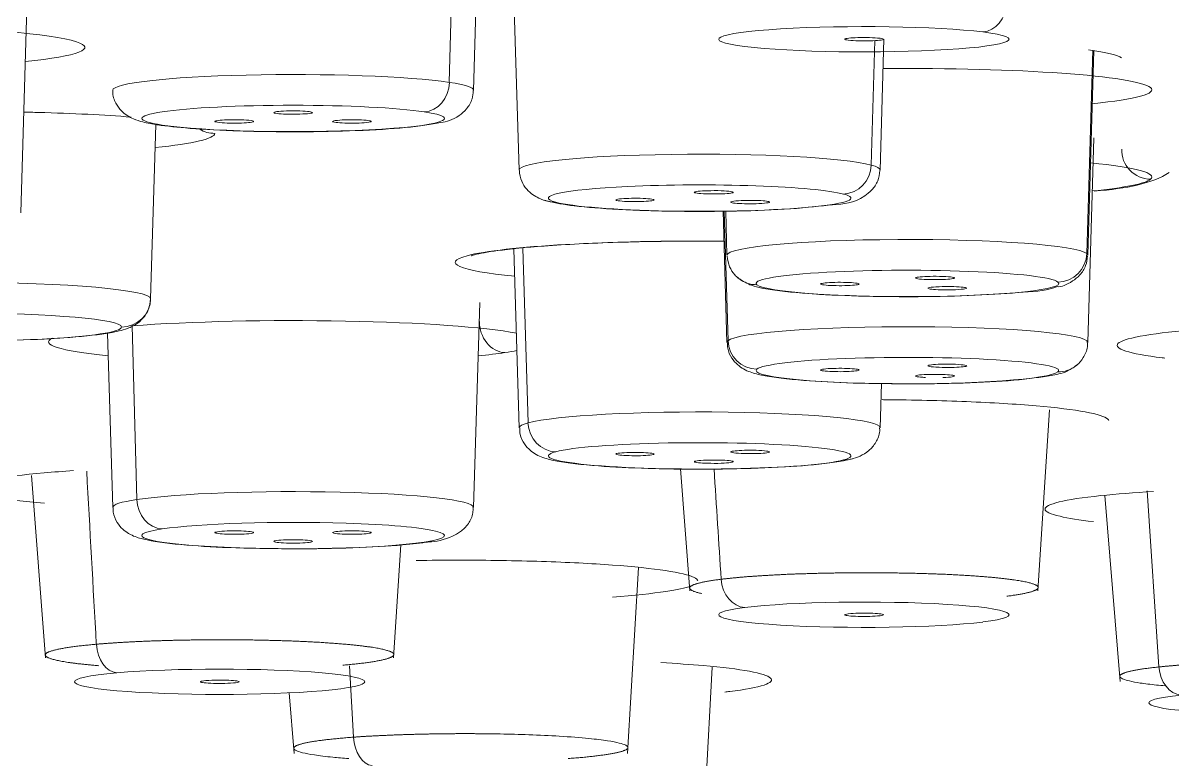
# Model space of a CAD drawing. Extents: x 19821 to 22981, y -91 to 2224.
# Drawn here: x 20730.21 to 20742.06, y 1299.01 to 1306.59 of the extents above; entities that cross this region are included whole.
import ezdxf

# ---------------------------------------------------------------- set-up
doc = ezdxf.new("R2010")
doc.units = 0
doc.header["$LTSCALE"] = 10
doc.header["$MEASUREMENT"] = 0
doc.layers.add('1', color=7, linetype='CONTINUOUS')

msp = doc.modelspace()

# ---------------------------------------------------------------- linework, layer by layer
at = {"layer": '1', "color": 7, "linetype": 'Continuous', "lineweight": 13}
for p, q in [((20734.657, 1308.057), (20734.602, 1305.979)), ((20738.985, 1306.409), (20738.948, 1305.128)), ((20741.17, 1304.217), (20741.232, 1306.309)), ((20731.525, 1303.751), (20731.579, 1305.546)), ((20737.433, 1304.654), (20737.473, 1303.32)), ((20735.413, 1302.475), (20735.361, 1304.273)), ((20731.383, 1301.686), (20731.336, 1303.473)), ((20741.912, 1299.963), (20741.791, 1301.775)), ((20733.615, 1299.239), (20733.573, 1299.975))]:
    msp.add_line(p, q, dxfattribs=at)
at = {"layer": '1', "color": 7, "linetype": 'Continuous', "lineweight": 18}
for p, q in [((20734.851, 1305.897), (20734.916, 1308.052)), ((20735.266, 1306.92), (20735.322, 1305.077)), ((20730.187, 1304.636), (20730.251, 1306.745)), ((20739.039, 1305.077), (20739.08, 1306.423)), ((20741.18, 1304.2), (20741.243, 1306.307)), ((20731.525, 1303.751), (20731.579, 1305.546)), ((20741.18, 1303.302), (20741.243, 1305.41)), ((20737.422, 1304.654), (20737.462, 1303.302)), ((20737.449, 1304.654), (20737.462, 1304.2)), ((20735.266, 1304.264), (20735.322, 1302.424)), ((20734.851, 1301.605), (20734.915, 1303.712)), ((20731.08, 1303.399), (20731.134, 1301.605)), ((20739.039, 1302.424), (20739.053, 1302.88)), ((20740.666, 1300.746), (20740.784, 1302.61)), ((20736.982, 1302.002), (20737.08, 1300.745)), ((20730.298, 1301.933), (20730.441, 1300.056)), ((20741.354, 1301.728), (20741.514, 1299.813)), ((20734.028, 1300.056), (20734.103, 1301.218)), ((20736.439, 1299.072), (20736.552, 1300.986)), ((20737.204, 1298.029), (20737.311, 1299.959)), ((20732.953, 1299.696), (20733.004, 1299.071))]:
    msp.add_line(p, q, dxfattribs=at)
at = {"layer": '1', "color": 7, "linetype": 'Continuous', "lineweight": 13}
for centre, major_axis, ratio, start_param, end_param in [((20690.341, 1302.937), (-124.486, 0), 0.087156, 3.139264, 4.704892), ((20728.254, 1306.339), (2.594, 0), 0.087156, 0.261799, 1.359983), ((20728.254, 1306.339), (2.594, 0), 0.087156, 5.581007, 6.544985), ((20739.321, 1305.903), (2.519, 0), 0.087156, 0.10472, 1.670411), ((20732.993, 1305.898), (-1.859, 0), 0.087156, 3.665191, 6.285773), ((20734.343, 1305.974), (-0.045, -0.297), 0.86273, 0.173224, 1.714029), ((20732.993, 1305.898), (-1.859, 0), 0.087156, 3.138924, 3.665191), ((20739.321, 1305.903), (2.519, 0), 0.087156, 5.570208, 6.387905), ((20732.993, 1305.608), (-1.559, 0), 0.087156, 3.665191, 6.806784), ((20729.591, 1305.454), (2.594, 0), 0.087156, 1.266258, 1.326488), ((20732.993, 1305.608), (-1.559, 0), 0.087156, 0.523599, 3.665191), ((20741.827, 1305.281), (0.191, -0.231), 0.990737, 3.985509, 5.586296), ((20737.181, 1305.078), (-1.859, 0), 0.087156, 3.455752, 6.285785), ((20739.321, 1305.005), (2.519, 0), 0.087156, 6.178466, 7.007208), ((20738.663, 1305.129), (-0.078, -0.29), 0.947437, 0.275899, 1.816704), ((20737.181, 1305.078), (-1.859, 0), 0.087156, 3.136586, 3.455752), ((20737.181, 1304.788), (-1.559, 0), 0.087156, 5.208368, 6.597345), ((20739.321, 1305.005), (2.519, 0), 0.087156, 5.570224, 6.178466), ((20737.181, 1304.788), (-1.559, 0), 0.087156, 0.314159, 3.455752), ((20735.698, 1305.045), (0.078, 0.29), 0.947437, 3.012164, 3.417491), ((20737.181, 1304.127), (2.519, 0), 0.087156, 1.471149, 2.827433), ((20739.321, 1304.2), (-1.859, 0), 0.087156, 3.246312, 6.285803), ((20737.181, 1304.127), (2.519, 0), 0.087156, 2.827433, 3.854538), ((20740.871, 1304.223), (0.191, 0.231), 0.990737, 3.838482, 5.379287), ((20739.321, 1304.2), (-1.859, 0), 0.087156, 3.13793, 3.246312), ((20737.771, 1304.195), (-0.191, -0.231), 0.990737, 6.281344, 6.980074), ((20739.321, 1303.91), (-1.559, 0), 0.087156, 3.246312, 6.387905), ((20729.591, 1303.751), (-1.934, 0), 0.087156, 3.141593, 6.283185), ((20739.321, 1303.91), (-1.559, 0), 0.087156, 0.10472, 3.246312), ((20731.225, 1303.76), (0.3, 0), 0.996195, 4.712389, 6.253194), ((20729.591, 1303.461), (-1.634, 0), 0.087156, 3.141593, 6.283185), ((20732.993, 1303.308), (2.519, 0), 0.087156, 0.420548, 2.290532), ((20735.174, 1303.497), (0.045, -0.297), 0.86273, 4.509174, 6.109962), ((20729.591, 1303.461), (-1.634, 0), 0.087156, 0, 3.141593), ((20739.321, 1303.303), (-1.859, 0), 0.087156, 3.138975, 6.178466), ((20732.993, 1303.308), (2.519, 0), 0.087156, 2.961656, 3.854555), ((20739.321, 1303.303), (-1.859, 0), 0.087156, 6.178466, 6.285867), ((20737.771, 1303.326), (0.191, -0.231), 0.990737, 4.045491, 5.586296), ((20732.993, 1303.308), (2.519, 0), 0.087156, 5.570207, 5.759587), ((20732.993, 1303.308), (2.519, 0), 0.087156, 5.759587, 5.867922), ((20739.321, 1303.013), (-1.559, 0), 0.087156, 3.036873, 6.178466), ((20739.321, 1303.013), (-1.559, 0), 0.087156, 6.178466, 9.320058), ((20740.871, 1303.297), (-0.191, 0.231), 0.990737, 2.444704, 3.146059), ((20737.181, 1302.425), (-1.859, 0), 0.087156, 3.138993, 5.969026), ((20737.181, 1302.425), (-1.859, 0), 0.087156, 5.969026, 6.285688), ((20735.698, 1302.476), (-0.078, 0.29), 0.947437, 1.324888, 2.865694), ((20737.181, 1302.135), (-1.559, 0), 0.087156, 5.969026, 9.110619), ((20737.181, 1302.135), (-1.559, 0), 0.087156, 2.827433, 5.969026), ((20738.663, 1302.392), (0.078, -0.29), 0.947437, 6.007286, 6.333119), ((20732.993, 1301.605), (-1.859, 0), 0.087156, 3.139005, 5.759587), ((20732.993, 1301.605), (-1.859, 0), 0.087156, 5.759587, 6.285854), ((20731.643, 1301.682), (-0.045, 0.297), 0.86273, 1.427564, 2.968369), ((20732.993, 1301.315), (-1.559, 0), 0.087156, 5.759587, 8.901179), ((20732.993, 1301.315), (-1.559, 0), 0.087156, 2.617994, 4.355197)]:
    msp.add_ellipse(centre, major_axis=major_axis, ratio=ratio, start_param=start_param, end_param=end_param, dxfattribs=at)
at = {"layer": '1', "color": 7, "linetype": 'Continuous', "lineweight": 18}
for centre, major_axis, ratio, start_param, end_param in [((20690.341, 1301.967), (-123.486, 0), 0.087156, 3.213209, 4.704892), ((20690.341, 1301.967), (-121.8, 0), 0.087156, 1.570796, 4.70718), ((20690.341, 1301.967), (-120.85, 0), 0.087156, 1.570796, 4.712389), ((20690.341, 1302.016), (119.248, 0), 0.087156, 4.712389, 7.847018), ((20690.341, 1301.967), (119.464, 0), 0.087156, 4.712389, 7.853982), ((20740.099, 1306.797), (-0.037, -0.298), 0.816019, 0.151419, 1.660957), ((20738.873, 1306.423), (-1.496, 0), 0.087155, 3.752428, 6.894006), ((20738.873, 1306.423), (-1.496, 0), 0.087157, 0.610893, 3.752356), ((20739.321, 1306.21), (2.219, 0), 0.087156, 0.10472, 0.572892), ((20729.591, 1305.454), (2.594, 0), 0.087156, 0.838707, 1.266258), ((20731.643, 1305.839), (0.045, 0.297), 0.86273, 3.028106, 3.314816), ((20732.185, 1305.753), (-0.3, 0), 0.996195, 1.032607, 1.570796), ((20729.591, 1305.454), (2.594, 0), 0.087156, 5.58099, 6.283185), ((20737.181, 1304.788), (-1.559, 0), 0.087156, 3.455752, 5.208368), ((20737.771, 1304.195), (-0.191, -0.231), 0.990737, 6.226933, 6.281344), ((20740.871, 1303.297), (-0.191, 0.231), 0.990737, 3.14606, 3.201651), ((20732.993, 1301.315), (-1.559, 0), 0.087156, 4.355196, 5.759587), ((20734.343, 1301.546), (0.045, -0.297), 0.86273, 6.109962, 6.365616), ((20690.341, 1301.967), (-123.486, 0), 0.087156, 1.570796, 3.036476), ((20737.647, 1300.873), (-0.037, 0.298), 0.816051, 1.498069, 2.99016), ((20738.873, 1300.5), (-1.496, 0), 0.087154, 2.530698, 5.672276), ((20738.873, 1300.5), (-1.496, 0), 0.087158, 5.672577, 8.813581), ((20731.177, 1300.201), (-0.026, 0.299), 0.704435, 1.526335, 3.018427), ((20732.235, 1299.81), (-1.496, 0), 0.087155, 2.356164, 5.497743), ((20742.141, 1299.972), (-0.031, 0.298), 0.763202, 1.522953, 3.006183), ((20732.235, 1299.81), (-1.496, 0), 0.087157, 5.498324, 8.63877), ((20743.231, 1299.593), (-1.422, 0), 0.087156, 5.585164, 8.726343), ((20733.807, 1299.246), (-0.022, 0.299), 0.640428, 1.544521, 3.027753)]:
    msp.add_ellipse(centre, major_axis=major_axis, ratio=ratio, start_param=start_param, end_param=end_param, dxfattribs=at)
for points in [[(20739.04, 1306.433), (20739.006, 1306.437), (20738.936, 1306.441), (20738.807, 1306.441), (20738.709, 1306.435), (20738.662, 1306.424), (20738.687, 1306.417), (20738.712, 1306.413)], [(20738.712, 1306.413), (20738.746, 1306.41), (20738.815, 1306.405), (20738.944, 1306.406), (20739.042, 1306.412), (20739.09, 1306.422), (20739.064, 1306.429), (20739.04, 1306.433)], [(20732.993, 1305.686), (20732.941, 1305.686), (20732.859, 1305.683), (20732.789, 1305.674), (20732.79, 1305.663), (20732.86, 1305.654), (20732.942, 1305.652), (20732.993, 1305.651)], [(20732.993, 1305.651), (20733.044, 1305.652), (20733.127, 1305.654), (20733.196, 1305.664), (20733.195, 1305.674), (20733.126, 1305.683), (20733.044, 1305.686), (20732.993, 1305.686)], [(20732.56, 1305.586), (20732.529, 1305.59), (20732.464, 1305.595), (20732.336, 1305.595), (20732.233, 1305.59), (20732.175, 1305.58), (20732.192, 1305.573), (20732.213, 1305.568)], [(20732.213, 1305.568), (20732.244, 1305.565), (20732.309, 1305.56), (20732.437, 1305.559), (20732.54, 1305.565), (20732.598, 1305.574), (20732.581, 1305.582), (20732.56, 1305.586)], [(20733.426, 1305.586), (20733.405, 1305.582), (20733.387, 1305.574), (20733.446, 1305.564), (20733.55, 1305.559), (20733.678, 1305.56), (20733.742, 1305.565), (20733.772, 1305.568)], [(20733.772, 1305.568), (20733.793, 1305.573), (20733.811, 1305.58), (20733.751, 1305.59), (20733.648, 1305.595), (20733.52, 1305.595), (20733.456, 1305.589), (20733.426, 1305.586)], [(20736.705, 1304.774), (20736.684, 1304.779), (20736.633, 1304.785), (20736.508, 1304.787), (20736.394, 1304.784), (20736.314, 1304.776), (20736.314, 1304.768), (20736.325, 1304.764)], [(20737.368, 1304.865), (20737.316, 1304.865), (20737.23, 1304.864), (20737.139, 1304.856), (20737.115, 1304.846), (20737.161, 1304.836), (20737.236, 1304.832), (20737.284, 1304.831)], [(20737.284, 1304.831), (20737.336, 1304.83), (20737.422, 1304.831), (20737.513, 1304.839), (20737.537, 1304.849), (20737.491, 1304.859), (20737.416, 1304.863), (20737.368, 1304.865)], [(20736.325, 1304.764), (20736.346, 1304.76), (20736.397, 1304.753), (20736.522, 1304.751), (20736.635, 1304.754), (20736.716, 1304.763), (20736.716, 1304.77), (20736.705, 1304.774)], [(20737.552, 1304.759), (20737.522, 1304.755), (20737.487, 1304.748), (20737.521, 1304.737), (20737.61, 1304.73), (20737.737, 1304.729), (20737.811, 1304.732), (20737.849, 1304.735)], [(20737.849, 1304.735), (20737.88, 1304.739), (20737.915, 1304.746), (20737.88, 1304.757), (20737.791, 1304.764), (20737.665, 1304.765), (20737.59, 1304.762), (20737.552, 1304.759)], [(20739.687, 1303.982), (20739.638, 1303.983), (20739.552, 1303.984), (20739.444, 1303.978), (20739.396, 1303.968), (20739.416, 1303.957), (20739.48, 1303.952), (20739.525, 1303.95)], [(20739.525, 1303.95), (20739.574, 1303.949), (20739.66, 1303.948), (20739.768, 1303.954), (20739.816, 1303.964), (20739.796, 1303.975), (20739.732, 1303.98), (20739.687, 1303.982)], [(20738.824, 1303.906), (20738.813, 1303.91), (20738.778, 1303.917), (20738.662, 1303.922), (20738.543, 1303.921), (20738.444, 1303.914), (20738.426, 1303.906), (20738.426, 1303.902)], [(20738.426, 1303.902), (20738.437, 1303.898), (20738.473, 1303.891), (20738.588, 1303.886), (20738.707, 1303.887), (20738.806, 1303.894), (20738.824, 1303.901), (20738.824, 1303.906)], [(20739.615, 1303.875), (20739.577, 1303.872), (20739.526, 1303.866), (20739.534, 1303.854), (20739.604, 1303.846), (20739.724, 1303.842), (20739.806, 1303.844), (20739.85, 1303.847)], [(20739.85, 1303.847), (20739.889, 1303.85), (20739.939, 1303.856), (20739.932, 1303.867), (20739.861, 1303.875), (20739.741, 1303.879), (20739.659, 1303.877), (20739.615, 1303.875)], [(20738.824, 1303.017), (20738.824, 1303.022), (20738.806, 1303.029), (20738.705, 1303.036), (20738.586, 1303.037), (20738.472, 1303.032), (20738.437, 1303.025), (20738.426, 1303.021)], [(20738.426, 1303.021), (20738.426, 1303.016), (20738.444, 1303.009), (20738.545, 1303.002), (20738.664, 1303.001), (20738.778, 1303.006), (20738.813, 1303.013), (20738.824, 1303.017)], [(20739.85, 1303.076), (20739.805, 1303.078), (20739.723, 1303.081), (20739.603, 1303.077), (20739.533, 1303.068), (20739.526, 1303.057), (20739.577, 1303.051), (20739.615, 1303.048)], [(20739.615, 1303.048), (20739.66, 1303.046), (20739.743, 1303.043), (20739.863, 1303.048), (20739.932, 1303.056), (20739.939, 1303.067), (20739.888, 1303.073), (20739.85, 1303.076)], [(20739.687, 1302.941), (20739.732, 1302.943), (20739.796, 1302.948), (20739.816, 1302.96), (20739.766, 1302.969), (20739.659, 1302.975), (20739.573, 1302.974), (20739.525, 1302.973)], [(20737.849, 1302.188), (20737.811, 1302.191), (20737.735, 1302.194), (20737.608, 1302.192), (20737.52, 1302.185), (20737.487, 1302.175), (20737.522, 1302.168), (20737.552, 1302.164)], [(20737.552, 1302.164), (20737.59, 1302.161), (20737.666, 1302.157), (20737.793, 1302.159), (20737.881, 1302.166), (20737.915, 1302.177), (20737.879, 1302.184), (20737.849, 1302.188)], [(20736.325, 1302.159), (20736.314, 1302.155), (20736.314, 1302.147), (20736.396, 1302.139), (20736.51, 1302.135), (20736.633, 1302.138), (20736.684, 1302.144), (20736.705, 1302.148)], [(20736.705, 1302.148), (20736.716, 1302.153), (20736.715, 1302.16), (20736.633, 1302.169), (20736.52, 1302.172), (20736.396, 1302.169), (20736.345, 1302.163), (20736.325, 1302.159)], [(20737.284, 1302.092), (20737.235, 1302.091), (20737.16, 1302.087), (20737.115, 1302.077), (20737.141, 1302.066), (20737.231, 1302.059), (20737.317, 1302.058), (20737.368, 1302.058)], [(20737.368, 1302.058), (20737.417, 1302.06), (20737.492, 1302.064), (20737.537, 1302.074), (20737.512, 1302.084), (20737.421, 1302.092), (20737.335, 1302.093), (20737.284, 1302.092)], [(20730.427, 1301.96), (20730.523, 1301.969), (20730.625, 1301.976), (20730.73, 1301.983)], [(20741.315, 1301.726), (20741.476, 1301.743), (20741.656, 1301.757), (20741.855, 1301.768)], [(20732.213, 1301.354), (20732.192, 1301.35), (20732.174, 1301.343), (20732.234, 1301.333), (20732.338, 1301.328), (20732.466, 1301.328), (20732.53, 1301.333), (20732.56, 1301.337)], [(20732.56, 1301.337), (20732.581, 1301.341), (20732.599, 1301.349), (20732.539, 1301.359), (20732.435, 1301.364), (20732.307, 1301.363), (20732.243, 1301.358), (20732.213, 1301.354)], [(20733.772, 1301.354), (20733.742, 1301.358), (20733.677, 1301.363), (20733.548, 1301.364), (20733.445, 1301.358), (20733.387, 1301.348), (20733.405, 1301.341), (20733.426, 1301.337)], [(20733.426, 1301.337), (20733.456, 1301.333), (20733.521, 1301.328), (20733.65, 1301.328), (20733.753, 1301.333), (20733.811, 1301.343), (20733.793, 1301.35), (20733.772, 1301.354)], [(20732.993, 1301.272), (20732.941, 1301.271), (20732.859, 1301.269), (20732.789, 1301.259), (20732.79, 1301.249), (20732.86, 1301.24), (20732.942, 1301.237), (20732.993, 1301.237)], [(20732.993, 1301.237), (20733.044, 1301.237), (20733.127, 1301.24), (20733.196, 1301.249), (20733.195, 1301.26), (20733.126, 1301.269), (20733.044, 1301.271), (20732.993, 1301.272)], [(20738.712, 1300.51), (20738.687, 1300.506), (20738.661, 1300.498), (20738.711, 1300.488), (20738.809, 1300.482), (20738.937, 1300.482), (20739.006, 1300.486), (20739.04, 1300.49)], [(20739.04, 1300.49), (20739.065, 1300.493), (20739.09, 1300.501), (20739.04, 1300.511), (20738.942, 1300.517), (20738.814, 1300.517), (20738.745, 1300.513), (20738.712, 1300.51)], [(20732.095, 1299.822), (20732.063, 1299.819), (20732.024, 1299.812), (20732.051, 1299.801), (20732.137, 1299.794), (20732.262, 1299.791), (20732.339, 1299.795), (20732.378, 1299.798)], [(20732.378, 1299.798), (20732.411, 1299.801), (20732.45, 1299.808), (20732.422, 1299.819), (20732.337, 1299.826), (20732.212, 1299.829), (20732.135, 1299.825), (20732.095, 1299.822)]]:
    msp.add_open_spline(points, degree=3, dxfattribs=at)
for points, knots in [([(20731.137, 1305.9), (20731.136, 1305.894), (20731.13, 1305.847), (20731.162, 1305.767), (20731.22, 1305.684), (20731.288, 1305.632), (20731.363, 1305.594), (20731.455, 1305.567), (20731.544, 1305.549), (20731.598, 1305.542)], [0, 0, 0, 0, 0.018884, 0.14804, 0.256285, 0.361634, 0.484813, 0.695665, 1, 1, 1, 1]), ([(20731.598, 1305.542), (20731.693, 1305.528), (20731.931, 1305.502), (20732.437, 1305.476), (20733.049, 1305.467), (20733.66, 1305.48), (20734.182, 1305.51), (20734.494, 1305.56), (20734.649, 1305.591), (20734.782, 1305.7), (20734.84, 1305.796), (20734.847, 1305.864), (20734.846, 1305.895)], [0, 0, 0, 0, 0.117348, 0.252929, 0.394911, 0.535027, 0.675742, 0.821737, 0.91616, 0.947821, 0.978148, 1, 1, 1, 1]), ([(20735.324, 1305.073), (20735.326, 1305.033), (20735.34, 1304.962), (20735.397, 1304.876), (20735.464, 1304.819), (20735.54, 1304.779), (20735.591, 1304.76), (20735.62, 1304.755)], [0, 0, 0, 0, 0.181515, 0.348071, 0.506116, 0.683464, 1, 1, 1, 1]), ([(20735.62, 1304.755), (20735.692, 1304.737), (20735.886, 1304.703), (20736.335, 1304.668), (20736.936, 1304.649), (20737.57, 1304.652), (20738.139, 1304.672), (20738.602, 1304.729), (20738.773, 1304.731), (20738.956, 1304.865), (20739.021, 1304.96), (20739.034, 1305.033), (20739.036, 1305.071)], [0, 0, 0, 0, 0.1105, 0.241752, 0.377829, 0.508653, 0.638729, 0.770971, 0.918979, 0.947079, 0.97499, 1, 1, 1, 1]), ([(20741.247, 1304.859), (20741.42, 1304.875), (20741.714, 1304.911), (20741.932, 1304.997), (20742.018, 1305.05)], [0, 0, 0, 0, 0.489059, 1, 1, 1, 1]), ([(20734.862, 1304.204), (20734.916, 1304.219), (20735.087, 1304.25), (20735.587, 1304.301), (20736.328, 1304.338), (20737.005, 1304.347), (20737.371, 1304.345), (20737.434, 1304.345)], [0, 0, 0, 0, 0.187845, 0.407677, 0.669186, 0.942421, 1, 1, 1, 1]), ([(20734.849, 1304.205), (20734.847, 1304.204), (20734.834, 1304.196), (20734.824, 1304.193), (20734.84, 1304.196), (20734.862, 1304.204)], [0, 0, 0, 0, 0.060727, 0.41923, 1, 1, 1, 1]), ([(20737.465, 1304.191), (20737.468, 1304.151), (20737.482, 1304.081), (20737.534, 1304.006), (20737.566, 1303.974), (20737.579, 1303.964)], [0, 0, 0, 0, 0.409217, 0.782781, 1, 1, 1, 1]), ([(20740.864, 1303.877), (20740.909, 1303.872), (20740.981, 1303.902), (20741.099, 1303.99), (20741.163, 1304.086), (20741.175, 1304.158), (20741.177, 1304.195)], [0, 0, 0, 0, 0.477032, 0.663369, 0.843354, 1, 1, 1, 1]), ([(20737.579, 1303.964), (20737.627, 1303.932), (20737.714, 1303.885), (20737.879, 1303.849), (20738.188, 1303.808), (20738.74, 1303.779), (20739.352, 1303.77), (20739.966, 1303.78), (20740.493, 1303.818), (20740.745, 1303.833), (20740.853, 1303.873), (20740.864, 1303.877)], [0, 0, 0, 0, 0.063218, 0.117813, 0.276463, 0.413168, 0.555827, 0.696394, 0.837451, 0.983447, 1, 1, 1, 1]), ([(20729.515, 1303.318), (20729.735, 1303.317), (20730.15, 1303.323), (20730.724, 1303.351), (20731.085, 1303.393), (20731.257, 1303.432), (20731.379, 1303.484), (20731.476, 1303.578), (20731.519, 1303.677), (20731.525, 1303.739), (20731.525, 1303.76)], [0, 0, 0, 0, 0.217825, 0.438633, 0.664778, 0.801881, 0.878347, 0.929019, 0.976031, 1, 1, 1, 1]), ([(20741.719, 1303.366), (20741.85, 1303.39), (20742.19, 1303.432), (20742.931, 1303.477), (20743.812, 1303.497), (20744.685, 1303.49), (20745.429, 1303.46), (20745.807, 1303.431), (20745.947, 1303.416)], [0, 0, 0, 0, 0.174549, 0.349097, 0.523646, 0.698195, 0.872743, 1, 1, 1, 1]), ([(20741.973, 1303.141), (20741.964, 1303.142), (20741.784, 1303.164), (20741.518, 1303.213), (20741.441, 1303.292), (20741.589, 1303.341), (20741.719, 1303.366)], [0, 0, 0, 0, 0.016489, 0.344326, 0.672163, 1, 1, 1, 1]), ([(20737.469, 1303.302), (20737.467, 1303.282), (20737.467, 1303.224), (20737.508, 1303.14), (20737.571, 1303.069), (20737.64, 1303.023), (20737.726, 1302.987), (20737.882, 1302.949), (20738.206, 1302.911), (20738.675, 1302.884), (20738.978, 1302.88), (20739.094, 1302.88)], [0, 0, 0, 0, 0.026723, 0.077145, 0.121658, 0.167206, 0.22614, 0.348544, 0.623529, 0.863866, 1, 1, 1, 1]), ([(20741.063, 1303.067), (20741.091, 1303.088), (20741.135, 1303.14), (20741.178, 1303.232), (20741.176, 1303.287), (20741.174, 1303.302)], [0, 0, 0, 0, 0.41929, 0.844573, 1, 1, 1, 1]), ([(20739.094, 1302.88), (20739.187, 1302.878), (20739.478, 1302.873), (20739.984, 1302.885), (20740.505, 1302.915), (20740.816, 1302.964), (20740.96, 1302.993), (20741.047, 1303.054), (20741.063, 1303.067)], [0, 0, 0, 0, 0.10833, 0.341817, 0.576255, 0.819334, 0.967225, 1, 1, 1, 1]), ([(20739.525, 1302.973), (20739.48, 1302.971), (20739.415, 1302.966), (20739.396, 1302.955), (20739.438, 1302.946), (20739.487, 1302.943), (20739.506, 1302.942)], [0, 0, 0, 0, 0.281939, 0.563877, 0.845816, 1, 1, 1, 1]), ([(20739.061, 1302.714), (20739.071, 1302.713), (20739.374, 1302.711), (20739.948, 1302.698), (20740.687, 1302.653), (20741.199, 1302.589), (20741.373, 1302.535), (20741.393, 1302.505), (20741.395, 1302.5)], [0, 0, 0, 0, 0.008288, 0.246563, 0.484839, 0.723115, 0.961391, 1, 1, 1, 1]), ([(20735.328, 1302.424), (20735.326, 1302.401), (20735.328, 1302.341), (20735.372, 1302.256), (20735.435, 1302.187), (20735.504, 1302.143), (20735.594, 1302.106), (20735.755, 1302.069), (20736.092, 1302.03), (20736.648, 1302.002), (20737.262, 1301.995), (20737.871, 1302.008), (20738.403, 1302.041), (20738.643, 1302.078), (20738.741, 1302.102)], [0, 0, 0, 0, 0.016093, 0.042168, 0.065442, 0.089539, 0.121529, 0.191292, 0.334128, 0.459847, 0.591259, 0.721088, 0.851577, 1, 1, 1, 1]), ([(20738.741, 1302.102), (20738.769, 1302.106), (20738.825, 1302.128), (20738.918, 1302.176), (20739, 1302.269), (20739.039, 1302.36), (20739.036, 1302.413), (20739.034, 1302.425)], [0, 0, 0, 0, 0.298872, 0.553077, 0.749831, 0.943213, 1, 1, 1, 1]), ([(20730.43, 1301.647), (20730.326, 1301.656), (20730.039, 1301.686), (20729.724, 1301.744), (20729.638, 1301.823), (20729.875, 1301.899), (20730.208, 1301.941), (20730.427, 1301.96)], [0, 0, 0, 0, 0.111111, 0.333333, 0.555556, 0.777778, 1, 1, 1, 1]), ([(20741.238, 1301.458), (20741.093, 1301.475), (20740.84, 1301.515), (20740.686, 1301.586), (20740.841, 1301.663), (20741.123, 1301.706), (20741.315, 1301.726)], [0, 0, 0, 0, 0.219417, 0.479611, 0.739806, 1, 1, 1, 1]), ([(20731.14, 1301.605), (20731.138, 1301.588), (20731.137, 1301.534), (20731.175, 1301.45), (20731.237, 1301.376), (20731.305, 1301.329), (20731.388, 1301.293), (20731.539, 1301.254), (20731.848, 1301.216), (20732.316, 1301.188), (20732.62, 1301.183), (20732.737, 1301.183)], [0, 0, 0, 0, 0.022263, 0.074204, 0.119447, 0.165121, 0.222526, 0.335377, 0.616215, 0.860136, 1, 1, 1, 1]), ([(20734.388, 1301.25), (20734.465, 1301.247), (20734.575, 1301.28), (20734.713, 1301.346), (20734.8, 1301.429), (20734.847, 1301.526), (20734.847, 1301.585), (20734.845, 1301.604)], [0, 0, 0, 0, 0.511131, 0.667793, 0.812177, 0.941381, 1, 1, 1, 1]), ([(20732.737, 1301.183), (20732.829, 1301.18), (20733.118, 1301.175), (20733.625, 1301.186), (20734.092, 1301.213), (20734.31, 1301.238), (20734.388, 1301.25)], [0, 0, 0, 0, 0.145188, 0.462576, 0.780919, 1, 1, 1, 1]), ([(20734.259, 1301.058), (20734.406, 1301.06), (20734.845, 1301.064), (20735.575, 1301.052), (20736.311, 1301.015), (20736.875, 1300.956), (20737.122, 1300.898), (20737.161, 1300.86), (20737.162, 1300.848)], [0, 0, 0, 0, 0.103581, 0.302967, 0.502353, 0.70174, 0.901126, 1, 1, 1, 1]), ([(20737.402, 1300.865), (20737.406, 1300.865), (20737.414, 1300.866), (20737.427, 1300.868), (20737.44, 1300.869), (20737.454, 1300.871), (20737.467, 1300.872), (20737.481, 1300.874), (20737.495, 1300.875), (20737.51, 1300.877), (20737.525, 1300.878), (20737.54, 1300.88), (20737.556, 1300.881), (20737.572, 1300.883), (20737.588, 1300.884), (20737.605, 1300.886), (20737.621, 1300.887), (20737.639, 1300.889), (20737.656, 1300.89), (20737.674, 1300.892), (20737.693, 1300.893), (20737.711, 1300.894), (20737.73, 1300.896), (20737.75, 1300.897), (20737.769, 1300.898), (20737.789, 1300.9), (20737.81, 1300.901), (20737.831, 1300.902), (20737.852, 1300.904), (20737.873, 1300.905), (20737.895, 1300.906), (20737.917, 1300.907), (20737.94, 1300.909), (20737.962, 1300.91), (20737.986, 1300.911), (20738.009, 1300.912), (20738.033, 1300.913), (20738.057, 1300.914), (20738.082, 1300.916), (20738.107, 1300.917), (20738.132, 1300.918), (20738.157, 1300.919), (20738.183, 1300.92), (20738.209, 1300.921), (20738.236, 1300.921), (20738.263, 1300.922), (20738.29, 1300.923), (20738.317, 1300.924), (20738.345, 1300.925), (20738.373, 1300.926), (20738.402, 1300.926), (20738.43, 1300.927), (20738.459, 1300.928), (20738.489, 1300.928), (20738.518, 1300.929), (20738.548, 1300.929), (20738.578, 1300.93), (20738.608, 1300.93), (20738.639, 1300.931), (20738.669, 1300.931), (20738.7, 1300.931), (20738.731, 1300.932), (20738.763, 1300.932), (20738.794, 1300.932), (20738.826, 1300.932), (20738.858, 1300.932), (20738.89, 1300.932), (20738.923, 1300.932), (20738.955, 1300.932), (20738.988, 1300.932), (20739.02, 1300.932), (20739.053, 1300.932), (20739.086, 1300.932), (20739.119, 1300.931), (20739.152, 1300.931), (20739.186, 1300.93), (20739.219, 1300.93), (20739.252, 1300.929), (20739.285, 1300.929), (20739.319, 1300.928), (20739.352, 1300.927), (20739.385, 1300.927), (20739.419, 1300.926), (20739.452, 1300.925), (20739.485, 1300.924), (20739.518, 1300.923), (20739.551, 1300.922), (20739.584, 1300.921), (20739.617, 1300.92), (20739.649, 1300.918), (20739.682, 1300.917), (20739.714, 1300.916), (20739.746, 1300.914), (20739.778, 1300.913), (20739.81, 1300.911), (20739.841, 1300.909), (20739.872, 1300.908), (20739.912, 1300.905), (20739.96, 1300.902), (20740.014, 1300.899), (20740.067, 1300.895), (20740.117, 1300.891), (20740.165, 1300.887), (20740.21, 1300.883), (20740.254, 1300.879), (20740.295, 1300.874), (20740.334, 1300.87), (20740.371, 1300.865), (20740.405, 1300.861), (20740.438, 1300.856), (20740.468, 1300.851), (20740.495, 1300.846), (20740.521, 1300.842), (20740.544, 1300.837), (20740.565, 1300.832), (20740.585, 1300.827), (20740.602, 1300.822), (20740.617, 1300.817), (20740.63, 1300.812), (20740.641, 1300.807), (20740.65, 1300.803), (20740.657, 1300.798), (20740.663, 1300.793), (20740.666, 1300.788), (20740.668, 1300.784), (20740.669, 1300.779), (20740.668, 1300.774), (20740.665, 1300.77), (20740.66, 1300.765), (20740.655, 1300.761), (20740.648, 1300.756), (20740.639, 1300.752), (20740.629, 1300.748), (20740.618, 1300.743), (20740.606, 1300.739), (20740.593, 1300.735), (20740.579, 1300.731), (20740.563, 1300.727), (20740.547, 1300.724), (20740.53, 1300.72), (20740.512, 1300.716), (20740.493, 1300.713), (20740.474, 1300.709), (20740.454, 1300.706), (20740.433, 1300.703), (20740.411, 1300.7), (20740.389, 1300.696), (20740.367, 1300.693), (20740.352, 1300.691), (20740.344, 1300.69)], [0, 0, 0, 0, 0.003797, 0.007624, 0.011481, 0.015367, 0.019284, 0.023229, 0.027205, 0.03121, 0.035245, 0.03931, 0.043405, 0.047529, 0.051683, 0.055867, 0.06008, 0.064323, 0.068596, 0.072898, 0.077231, 0.081593, 0.085984, 0.090406, 0.094857, 0.099338, 0.103848, 0.108389, 0.112959, 0.117559, 0.122188, 0.126847, 0.131536, 0.136255, 0.141003, 0.145781, 0.150589, 0.155426, 0.160293, 0.16519, 0.170117, 0.175073, 0.180059, 0.185074, 0.19012, 0.195195, 0.2003, 0.205434, 0.210598, 0.215792, 0.221016, 0.226269, 0.231552, 0.236864, 0.242207, 0.247579, 0.252981, 0.258412, 0.263873, 0.269364, 0.274884, 0.280435, 0.286014, 0.291624, 0.297263, 0.302932, 0.308631, 0.314359, 0.320117, 0.325905, 0.331722, 0.337569, 0.343446, 0.349352, 0.355288, 0.361254, 0.367249, 0.373274, 0.379329, 0.385413, 0.391527, 0.397671, 0.403844, 0.410048, 0.41628, 0.422543, 0.428835, 0.435156, 0.441508, 0.447889, 0.454299, 0.46074, 0.46721, 0.473709, 0.480238, 0.486797, 0.493386, 0.500004, 0.512433, 0.524758, 0.536977, 0.54909, 0.561099, 0.573003, 0.584801, 0.596495, 0.608083, 0.619567, 0.630945, 0.642218, 0.653386, 0.66445, 0.675408, 0.686261, 0.697009, 0.707652, 0.71819, 0.728623, 0.738951, 0.749174, 0.759292, 0.769305, 0.779214, 0.789017, 0.798715, 0.808308, 0.817797, 0.82718, 0.836459, 0.845632, 0.854701, 0.863665, 0.872523, 0.881277, 0.889926, 0.89847, 0.90691, 0.915244, 0.923473, 0.931598, 0.939618, 0.947532, 0.955342, 0.963047, 0.970648, 0.978143, 0.985534, 0.992819, 1, 1, 1, 1]), ([(20737.091, 1300.795), (20737.035, 1300.776), (20736.838, 1300.733), (20736.511, 1300.699), (20736.282, 1300.682)], [0, 0, 0, 0, 0.445051, 1, 1, 1, 1]), ([(20737.204, 1300.718), (20737.204, 1300.718), (20737.195, 1300.72), (20737.18, 1300.723), (20737.161, 1300.728), (20737.144, 1300.733), (20737.129, 1300.738), (20737.116, 1300.743), (20737.105, 1300.748), (20737.096, 1300.753), (20737.089, 1300.758), (20737.083, 1300.762), (20737.08, 1300.767), (20737.078, 1300.772), (20737.077, 1300.777), (20737.078, 1300.781), (20737.081, 1300.786), (20737.086, 1300.79), (20737.091, 1300.795), (20737.099, 1300.799), (20737.107, 1300.803), (20737.117, 1300.808), (20737.128, 1300.812), (20737.14, 1300.816), (20737.153, 1300.82), (20737.167, 1300.824), (20737.183, 1300.828), (20737.199, 1300.832), (20737.216, 1300.835), (20737.234, 1300.839), (20737.253, 1300.843), (20737.272, 1300.846), (20737.293, 1300.849), (20737.313, 1300.853), (20737.335, 1300.856), (20737.357, 1300.859), (20737.379, 1300.862), (20737.394, 1300.864), (20737.402, 1300.865)], [0, 0, 0, 0, 0.003867, 0.038006, 0.071811, 0.105283, 0.138421, 0.171224, 0.203694, 0.23583, 0.267632, 0.299101, 0.330235, 0.361035, 0.391501, 0.421633, 0.451431, 0.480895, 0.510025, 0.538821, 0.567283, 0.595411, 0.623204, 0.650663, 0.677789, 0.70458, 0.731036, 0.757159, 0.782947, 0.808401, 0.833521, 0.858307, 0.882758, 0.906875, 0.930658, 0.954106, 0.97722, 1, 1, 1, 1]), ([(20730.99, 1299.975), (20730.982, 1299.976), (20730.957, 1299.978), (20730.916, 1299.982), (20730.87, 1299.986), (20730.826, 1299.991), (20730.785, 1299.995), (20730.746, 1300), (20730.709, 1300.005), (20730.675, 1300.01), (20730.644, 1300.015), (20730.614, 1300.02), (20730.587, 1300.025), (20730.563, 1300.03), (20730.541, 1300.035), (20730.521, 1300.04), (20730.503, 1300.045), (20730.488, 1300.05), (20730.475, 1300.055), (20730.464, 1300.06), (20730.455, 1300.065), (20730.448, 1300.071), (20730.443, 1300.076), (20730.44, 1300.081), (20730.439, 1300.086), (20730.44, 1300.09), (20730.442, 1300.095), (20730.446, 1300.1), (20730.452, 1300.105), (20730.46, 1300.11), (20730.469, 1300.114), (20730.479, 1300.119), (20730.491, 1300.123), (20730.505, 1300.128), (20730.519, 1300.132), (20730.535, 1300.136), (20730.552, 1300.14), (20730.57, 1300.144), (20730.59, 1300.148), (20730.61, 1300.152), (20730.631, 1300.156), (20730.653, 1300.16), (20730.676, 1300.163), (20730.699, 1300.167), (20730.723, 1300.17), (20730.748, 1300.173), (20730.774, 1300.177), (20730.8, 1300.18), (20730.826, 1300.183), (20730.853, 1300.186), (20730.881, 1300.188), (20730.908, 1300.191), (20730.936, 1300.194), (20730.956, 1300.195), (20730.965, 1300.196)], [0, 0, 0, 0, 0.01246, 0.037014, 0.06136, 0.085499, 0.10943, 0.133154, 0.156671, 0.17998, 0.203082, 0.225976, 0.248663, 0.271142, 0.293414, 0.315478, 0.337335, 0.358984, 0.380425, 0.401659, 0.422685, 0.443504, 0.464115, 0.484518, 0.504714, 0.524702, 0.544482, 0.564055, 0.583419, 0.602577, 0.621526, 0.640267, 0.658801, 0.677127, 0.695246, 0.713156, 0.730859, 0.748353, 0.76564, 0.78272, 0.799591, 0.816254, 0.83271, 0.848958, 0.864997, 0.880829, 0.896453, 0.91187, 0.927078, 0.942078, 0.95687, 0.971455, 0.985831, 1, 1, 1, 1]), ([(20730.965, 1300.196), (20730.97, 1300.197), (20730.98, 1300.198), (20730.996, 1300.199), (20731.012, 1300.2), (20731.028, 1300.201), (20731.044, 1300.203), (20731.061, 1300.204), (20731.078, 1300.205), (20731.095, 1300.207), (20731.113, 1300.208), (20731.131, 1300.209), (20731.149, 1300.21), (20731.168, 1300.211), (20731.187, 1300.213), (20731.206, 1300.214), (20731.226, 1300.215), (20731.246, 1300.216), (20731.266, 1300.217), (20731.286, 1300.218), (20731.307, 1300.22), (20731.328, 1300.221), (20731.35, 1300.222), (20731.372, 1300.223), (20731.394, 1300.224), (20731.416, 1300.225), (20731.439, 1300.226), (20731.462, 1300.227), (20731.485, 1300.228), (20731.509, 1300.229), (20731.533, 1300.23), (20731.557, 1300.23), (20731.582, 1300.231), (20731.606, 1300.232), (20731.632, 1300.233), (20731.657, 1300.234), (20731.683, 1300.234), (20731.709, 1300.235), (20731.735, 1300.236), (20731.762, 1300.237), (20731.789, 1300.237), (20731.816, 1300.238), (20731.843, 1300.238), (20731.871, 1300.239), (20731.899, 1300.239), (20731.927, 1300.24), (20731.955, 1300.24), (20731.984, 1300.241), (20732.013, 1300.241), (20732.042, 1300.241), (20732.071, 1300.242), (20732.101, 1300.242), (20732.131, 1300.242), (20732.16, 1300.242), (20732.191, 1300.242), (20732.221, 1300.242), (20732.251, 1300.242), (20732.282, 1300.242), (20732.313, 1300.242), (20732.344, 1300.242), (20732.375, 1300.242), (20732.406, 1300.242), (20732.437, 1300.242), (20732.469, 1300.241), (20732.5, 1300.241), (20732.532, 1300.241), (20732.563, 1300.24), (20732.595, 1300.24), (20732.627, 1300.239), (20732.659, 1300.239), (20732.691, 1300.238), (20732.722, 1300.237), (20732.754, 1300.236), (20732.786, 1300.236), (20732.818, 1300.235), (20732.85, 1300.234), (20732.881, 1300.233), (20732.913, 1300.232), (20732.944, 1300.231), (20732.976, 1300.23), (20733.007, 1300.228), (20733.038, 1300.227), (20733.069, 1300.226), (20733.1, 1300.224), (20733.131, 1300.223), (20733.161, 1300.222), (20733.191, 1300.22), (20733.221, 1300.218), (20733.251, 1300.217), (20733.28, 1300.215), (20733.31, 1300.213), (20733.339, 1300.211), (20733.367, 1300.209), (20733.395, 1300.207), (20733.423, 1300.205), (20733.451, 1300.203), (20733.478, 1300.201), (20733.512, 1300.198), (20733.553, 1300.195), (20733.599, 1300.19), (20733.643, 1300.186), (20733.685, 1300.181), (20733.723, 1300.176), (20733.76, 1300.171), (20733.794, 1300.167), (20733.826, 1300.162), (20733.855, 1300.157), (20733.882, 1300.152), (20733.906, 1300.147), (20733.929, 1300.142), (20733.948, 1300.136), (20733.966, 1300.131), (20733.981, 1300.126), (20733.995, 1300.121), (20734.006, 1300.116), (20734.015, 1300.111), (20734.022, 1300.106), (20734.027, 1300.101), (20734.03, 1300.096), (20734.031, 1300.091), (20734.03, 1300.086), (20734.027, 1300.081), (20734.023, 1300.076), (20734.017, 1300.071), (20734.01, 1300.067), (20734.001, 1300.062), (20733.99, 1300.058), (20733.978, 1300.053), (20733.965, 1300.049), (20733.95, 1300.044), (20733.934, 1300.04), (20733.917, 1300.036), (20733.899, 1300.032), (20733.88, 1300.028), (20733.86, 1300.024), (20733.839, 1300.02), (20733.817, 1300.017), (20733.794, 1300.013), (20733.77, 1300.01), (20733.746, 1300.006), (20733.721, 1300.003), (20733.696, 1300), (20733.67, 1299.997), (20733.643, 1299.994), (20733.616, 1299.991), (20733.589, 1299.988), (20733.561, 1299.985), (20733.533, 1299.983), (20733.514, 1299.981), (20733.504, 1299.98)], [0, 0, 0, 0, 0.003796, 0.007622, 0.011478, 0.015363, 0.019278, 0.023223, 0.027198, 0.031202, 0.035236, 0.0393, 0.043394, 0.047517, 0.05167, 0.055853, 0.060066, 0.064308, 0.06858, 0.072882, 0.077213, 0.081575, 0.085966, 0.090387, 0.094837, 0.099317, 0.103828, 0.108367, 0.112937, 0.117536, 0.122165, 0.126824, 0.131512, 0.13623, 0.140978, 0.145756, 0.150563, 0.1554, 0.160267, 0.165164, 0.17009, 0.175046, 0.180032, 0.185048, 0.190093, 0.195168, 0.200272, 0.205407, 0.210571, 0.215765, 0.220988, 0.226242, 0.231525, 0.236837, 0.24218, 0.247552, 0.252954, 0.258386, 0.263847, 0.269338, 0.274859, 0.280409, 0.285989, 0.291599, 0.297239, 0.302908, 0.308607, 0.314336, 0.320094, 0.325882, 0.3317, 0.337548, 0.343425, 0.349332, 0.355268, 0.361235, 0.367231, 0.373256, 0.379312, 0.385397, 0.391512, 0.397656, 0.40383, 0.410034, 0.416268, 0.422531, 0.428824, 0.435146, 0.441498, 0.44788, 0.454292, 0.460733, 0.467204, 0.473705, 0.480235, 0.486795, 0.493385, 0.500004, 0.512431, 0.524753, 0.536971, 0.549083, 0.56109, 0.572992, 0.584789, 0.596481, 0.608068, 0.61955, 0.630927, 0.642199, 0.653366, 0.664428, 0.675385, 0.686237, 0.696985, 0.707627, 0.718165, 0.728597, 0.738925, 0.749148, 0.759265, 0.769278, 0.779187, 0.78899, 0.798688, 0.808282, 0.81777, 0.827154, 0.836433, 0.845607, 0.854676, 0.863641, 0.8725, 0.881255, 0.889905, 0.89845, 0.90689, 0.915226, 0.923456, 0.931582, 0.939603, 0.94752, 0.955331, 0.963038, 0.97064, 0.978137, 0.985529, 0.992817, 1, 1, 1, 1]), ([(20736.782, 1300.007), (20736.94, 1299.998), (20737.301, 1299.973), (20737.738, 1299.92), (20737.958, 1299.849), (20737.895, 1299.776), (20737.636, 1299.727), (20737.457, 1299.706), (20737.44, 1299.704)], [0, 0, 0, 0, 0.14203, 0.351076, 0.560122, 0.769168, 0.978213, 1, 1, 1, 1]), ([(20741.976, 1299.768), (20741.946, 1299.771), (20741.85, 1299.78), (20741.718, 1299.796), (20741.607, 1299.817), (20741.544, 1299.837), (20741.52, 1299.85), (20741.513, 1299.859), (20741.511, 1299.862), (20741.51, 1299.866), (20741.51, 1299.87), (20741.511, 1299.874), (20741.514, 1299.878), (20741.518, 1299.882), (20741.523, 1299.885), (20741.529, 1299.889), (20741.536, 1299.893), (20741.544, 1299.897), (20741.554, 1299.9), (20741.564, 1299.904), (20741.575, 1299.908), (20741.588, 1299.911), (20741.602, 1299.915), (20741.616, 1299.918), (20741.632, 1299.922), (20741.648, 1299.925), (20741.665, 1299.929), (20741.684, 1299.932), (20741.703, 1299.935), (20741.723, 1299.939), (20741.744, 1299.942), (20741.766, 1299.945), (20741.788, 1299.948), (20741.812, 1299.951), (20741.836, 1299.954), (20741.861, 1299.957), (20741.886, 1299.96), (20741.904, 1299.962), (20741.912, 1299.963)], [0, 0, 0, 0, 0.053685, 0.175443, 0.283568, 0.378042, 0.458851, 0.477193, 0.495475, 0.513699, 0.531864, 0.549969, 0.568016, 0.586004, 0.603933, 0.621803, 0.639614, 0.657366, 0.675059, 0.692693, 0.710268, 0.727784, 0.745241, 0.762638, 0.779977, 0.797257, 0.814477, 0.831639, 0.848741, 0.865784, 0.882768, 0.899693, 0.916559, 0.933365, 0.950113, 0.966801, 0.98343, 1, 1, 1, 1]), ([(20741.912, 1299.963), (20741.917, 1299.963), (20741.925, 1299.964), (20741.938, 1299.965), (20741.951, 1299.967), (20741.964, 1299.968), (20741.977, 1299.969), (20741.991, 1299.97), (20742.004, 1299.971), (20742.018, 1299.973), (20742.032, 1299.974), (20742.046, 1299.975), (20742.061, 1299.976), (20742.075, 1299.977), (20742.09, 1299.979), (20742.105, 1299.98), (20742.12, 1299.981), (20742.136, 1299.982), (20742.151, 1299.983), (20742.167, 1299.984), (20742.182, 1299.985), (20742.198, 1299.986), (20742.215, 1299.987), (20742.231, 1299.988), (20742.247, 1299.989), (20742.264, 1299.991), (20742.281, 1299.992), (20742.298, 1299.992), (20742.315, 1299.993), (20742.332, 1299.994), (20742.349, 1299.995), (20742.367, 1299.996), (20742.385, 1299.997), (20742.403, 1299.998), (20742.421, 1299.999), (20742.439, 1300), (20742.457, 1300.001), (20742.475, 1300.001), (20742.494, 1300.002), (20742.513, 1300.003), (20742.531, 1300.004), (20742.55, 1300.005), (20742.57, 1300.005), (20742.589, 1300.006), (20742.608, 1300.007), (20742.628, 1300.007), (20742.647, 1300.008), (20742.667, 1300.009), (20742.687, 1300.009), (20742.707, 1300.01), (20742.727, 1300.01), (20742.747, 1300.011), (20742.767, 1300.012), (20742.787, 1300.012), (20742.808, 1300.013), (20742.828, 1300.013), (20742.849, 1300.014), (20742.87, 1300.014), (20742.891, 1300.014), (20742.911, 1300.015), (20742.932, 1300.015), (20742.953, 1300.016), (20742.975, 1300.016), (20742.996, 1300.016), (20743.017, 1300.016), (20743.038, 1300.017), (20743.06, 1300.017), (20743.16, 1300.018), (20743.357, 1300.019), (20743.666, 1300.015), (20744.01, 1300.005), (20744.327, 1299.989), (20744.576, 1299.968), (20744.745, 1299.946), (20744.856, 1299.925), (20744.919, 1299.906), (20744.943, 1299.893), (20744.95, 1299.884), (20744.952, 1299.88), (20744.953, 1299.876), (20744.953, 1299.873), (20744.951, 1299.869), (20744.949, 1299.865), (20744.945, 1299.861), (20744.94, 1299.857), (20744.934, 1299.853), (20744.926, 1299.85), (20744.918, 1299.846), (20744.909, 1299.842), (20744.898, 1299.839), (20744.887, 1299.835), (20744.874, 1299.831), (20744.861, 1299.828), (20744.846, 1299.824), (20744.83, 1299.821), (20744.814, 1299.817), (20744.797, 1299.814), (20744.778, 1299.811), (20744.759, 1299.807), (20744.739, 1299.804), (20744.718, 1299.801), (20744.696, 1299.798), (20744.674, 1299.795), (20744.651, 1299.792), (20744.627, 1299.789), (20744.602, 1299.786), (20744.576, 1299.783), (20744.559, 1299.781), (20744.55, 1299.78)], [0, 0, 0, 0, 0.003593, 0.007192, 0.010798, 0.014409, 0.018027, 0.021651, 0.02528, 0.028916, 0.032558, 0.036206, 0.03986, 0.04352, 0.047186, 0.050858, 0.054537, 0.058221, 0.061912, 0.065608, 0.069311, 0.07302, 0.076735, 0.080455, 0.084182, 0.087915, 0.091655, 0.0954, 0.099151, 0.102908, 0.106672, 0.110441, 0.114217, 0.117999, 0.121786, 0.12558, 0.12938, 0.133186, 0.136998, 0.140816, 0.14464, 0.14847, 0.152306, 0.156149, 0.159997, 0.163852, 0.167712, 0.171579, 0.175451, 0.17933, 0.183215, 0.187106, 0.191002, 0.194905, 0.198814, 0.20273, 0.206651, 0.210578, 0.214511, 0.21845, 0.222396, 0.226347, 0.230305, 0.234268, 0.238238, 0.242214, 0.246195, 0.250183, 0.297846, 0.35537, 0.422737, 0.499923, 0.562726, 0.619119, 0.669101, 0.712669, 0.749821, 0.758333, 0.766816, 0.775269, 0.783692, 0.792086, 0.80045, 0.808785, 0.817091, 0.825367, 0.833614, 0.841831, 0.850019, 0.858177, 0.866306, 0.874405, 0.882475, 0.890516, 0.898527, 0.906509, 0.914461, 0.922384, 0.930278, 0.938142, 0.945977, 0.953783, 0.961559, 0.969306, 0.977023, 0.984712, 0.99237, 1, 1, 1, 1]), ([(20733.565, 1299.019), (20733.507, 1299.024), (20733.374, 1299.035), (20733.208, 1299.055), (20733.086, 1299.079), (20733.02, 1299.101), (20732.996, 1299.121), (20733.001, 1299.135), (20733.011, 1299.143), (20733.016, 1299.147), (20733.023, 1299.151), (20733.032, 1299.154), (20733.041, 1299.158), (20733.051, 1299.162), (20733.063, 1299.166), (20733.075, 1299.169), (20733.089, 1299.173), (20733.104, 1299.177), (20733.119, 1299.18), (20733.136, 1299.184), (20733.154, 1299.187), (20733.172, 1299.191), (20733.192, 1299.194), (20733.213, 1299.197), (20733.234, 1299.2), (20733.256, 1299.204), (20733.28, 1299.207), (20733.304, 1299.21), (20733.328, 1299.213), (20733.354, 1299.216), (20733.38, 1299.219), (20733.407, 1299.222), (20733.435, 1299.224), (20733.463, 1299.227), (20733.492, 1299.23), (20733.522, 1299.232), (20733.552, 1299.235), (20733.583, 1299.237), (20733.604, 1299.239), (20733.615, 1299.239)], [0, 0, 0, 0, 0.079683, 0.194859, 0.298453, 0.390447, 0.470828, 0.539582, 0.555187, 0.570742, 0.586247, 0.601702, 0.617106, 0.632461, 0.647765, 0.66302, 0.678224, 0.693378, 0.708481, 0.723535, 0.738538, 0.753491, 0.768394, 0.783246, 0.798049, 0.812801, 0.827503, 0.842154, 0.856755, 0.871306, 0.885807, 0.900257, 0.914657, 0.929007, 0.943306, 0.957555, 0.971754, 0.985902, 1, 1, 1, 1]), ([(20733.615, 1299.239), (20733.62, 1299.24), (20733.63, 1299.241), (20733.645, 1299.242), (20733.66, 1299.243), (20733.675, 1299.244), (20733.691, 1299.245), (20733.707, 1299.246), (20733.723, 1299.247), (20733.739, 1299.248), (20733.755, 1299.249), (20733.771, 1299.25), (20733.788, 1299.251), (20733.805, 1299.252), (20733.821, 1299.252), (20733.838, 1299.253), (20733.855, 1299.254), (20733.873, 1299.255), (20733.89, 1299.256), (20733.908, 1299.257), (20733.925, 1299.258), (20733.943, 1299.258), (20733.961, 1299.259), (20733.979, 1299.26), (20733.997, 1299.261), (20734.016, 1299.262), (20734.034, 1299.262), (20734.053, 1299.263), (20734.072, 1299.264), (20734.091, 1299.264), (20734.109, 1299.265), (20734.129, 1299.266), (20734.148, 1299.266), (20734.167, 1299.267), (20734.187, 1299.267), (20734.206, 1299.268), (20734.226, 1299.269), (20734.245, 1299.269), (20734.265, 1299.27), (20734.285, 1299.27), (20734.305, 1299.271), (20734.325, 1299.271), (20734.346, 1299.272), (20734.366, 1299.272), (20734.386, 1299.272), (20734.407, 1299.273), (20734.427, 1299.273), (20734.448, 1299.273), (20734.468, 1299.274), (20734.489, 1299.274), (20734.51, 1299.274), (20734.531, 1299.274), (20734.552, 1299.275), (20734.573, 1299.275), (20734.594, 1299.275), (20734.615, 1299.275), (20734.636, 1299.275), (20734.657, 1299.276), (20734.679, 1299.276), (20734.7, 1299.276), (20734.721, 1299.276), (20734.743, 1299.276), (20734.764, 1299.276), (20734.785, 1299.276), (20734.807, 1299.276), (20734.828, 1299.276), (20734.85, 1299.276), (20734.95, 1299.275), (20735.145, 1299.273), (20735.44, 1299.265), (20735.758, 1299.25), (20736.034, 1299.229), (20736.235, 1299.204), (20736.357, 1299.181), (20736.423, 1299.158), (20736.446, 1299.138), (20736.442, 1299.125), (20736.432, 1299.116), (20736.426, 1299.113), (20736.419, 1299.109), (20736.411, 1299.105), (20736.401, 1299.101), (20736.391, 1299.097), (20736.379, 1299.094), (20736.367, 1299.09), (20736.353, 1299.086), (20736.338, 1299.083), (20736.323, 1299.079), (20736.306, 1299.076), (20736.288, 1299.072), (20736.269, 1299.069), (20736.25, 1299.065), (20736.229, 1299.062), (20736.208, 1299.059), (20736.185, 1299.056), (20736.162, 1299.053), (20736.138, 1299.05), (20736.113, 1299.047), (20736.088, 1299.044), (20736.062, 1299.041), (20736.035, 1299.038), (20736.007, 1299.035), (20735.979, 1299.032), (20735.95, 1299.03), (20735.92, 1299.027), (20735.89, 1299.025), (20735.859, 1299.022), (20735.838, 1299.021), (20735.828, 1299.02)], [0, 0, 0, 0, 0.003593, 0.007192, 0.010798, 0.014409, 0.018027, 0.021651, 0.02528, 0.028916, 0.032558, 0.036206, 0.03986, 0.04352, 0.047186, 0.050858, 0.054537, 0.058221, 0.061912, 0.065608, 0.069311, 0.07302, 0.076735, 0.080455, 0.084182, 0.087915, 0.091655, 0.0954, 0.099151, 0.102908, 0.106672, 0.110441, 0.114217, 0.117999, 0.121786, 0.12558, 0.12938, 0.133186, 0.136998, 0.140816, 0.14464, 0.14847, 0.152306, 0.156149, 0.159997, 0.163852, 0.167712, 0.171579, 0.175451, 0.17933, 0.183215, 0.187106, 0.191002, 0.194905, 0.198814, 0.20273, 0.206651, 0.210578, 0.214511, 0.21845, 0.222396, 0.226347, 0.230305, 0.234268, 0.238238, 0.242214, 0.246195, 0.250183, 0.297846, 0.35537, 0.422737, 0.499923, 0.562726, 0.619119, 0.669101, 0.712669, 0.749821, 0.758333, 0.766816, 0.775269, 0.783692, 0.792086, 0.80045, 0.808785, 0.817091, 0.825367, 0.833614, 0.841831, 0.850019, 0.858177, 0.866306, 0.874405, 0.882475, 0.890516, 0.898527, 0.906509, 0.914461, 0.922384, 0.930278, 0.938142, 0.945977, 0.953783, 0.961559, 0.969306, 0.977023, 0.984712, 0.99237, 1, 1, 1, 1])]:
    msp.add_open_spline(points, degree=3, knots=knots, dxfattribs=at)
at = {"layer": '1', "color": 7, "linetype": 'Continuous', "lineweight": 13}
for points in [[(20730.965, 1300.196), (20730.932, 1300.789), (20730.899, 1301.383), (20730.866, 1301.976)], [(20737.402, 1300.865), (20737.378, 1301.243), (20737.353, 1301.621), (20737.329, 1302)]]:
    msp.add_open_spline(points, degree=3, dxfattribs=at)

doc.saveas('drawing.dxf')
